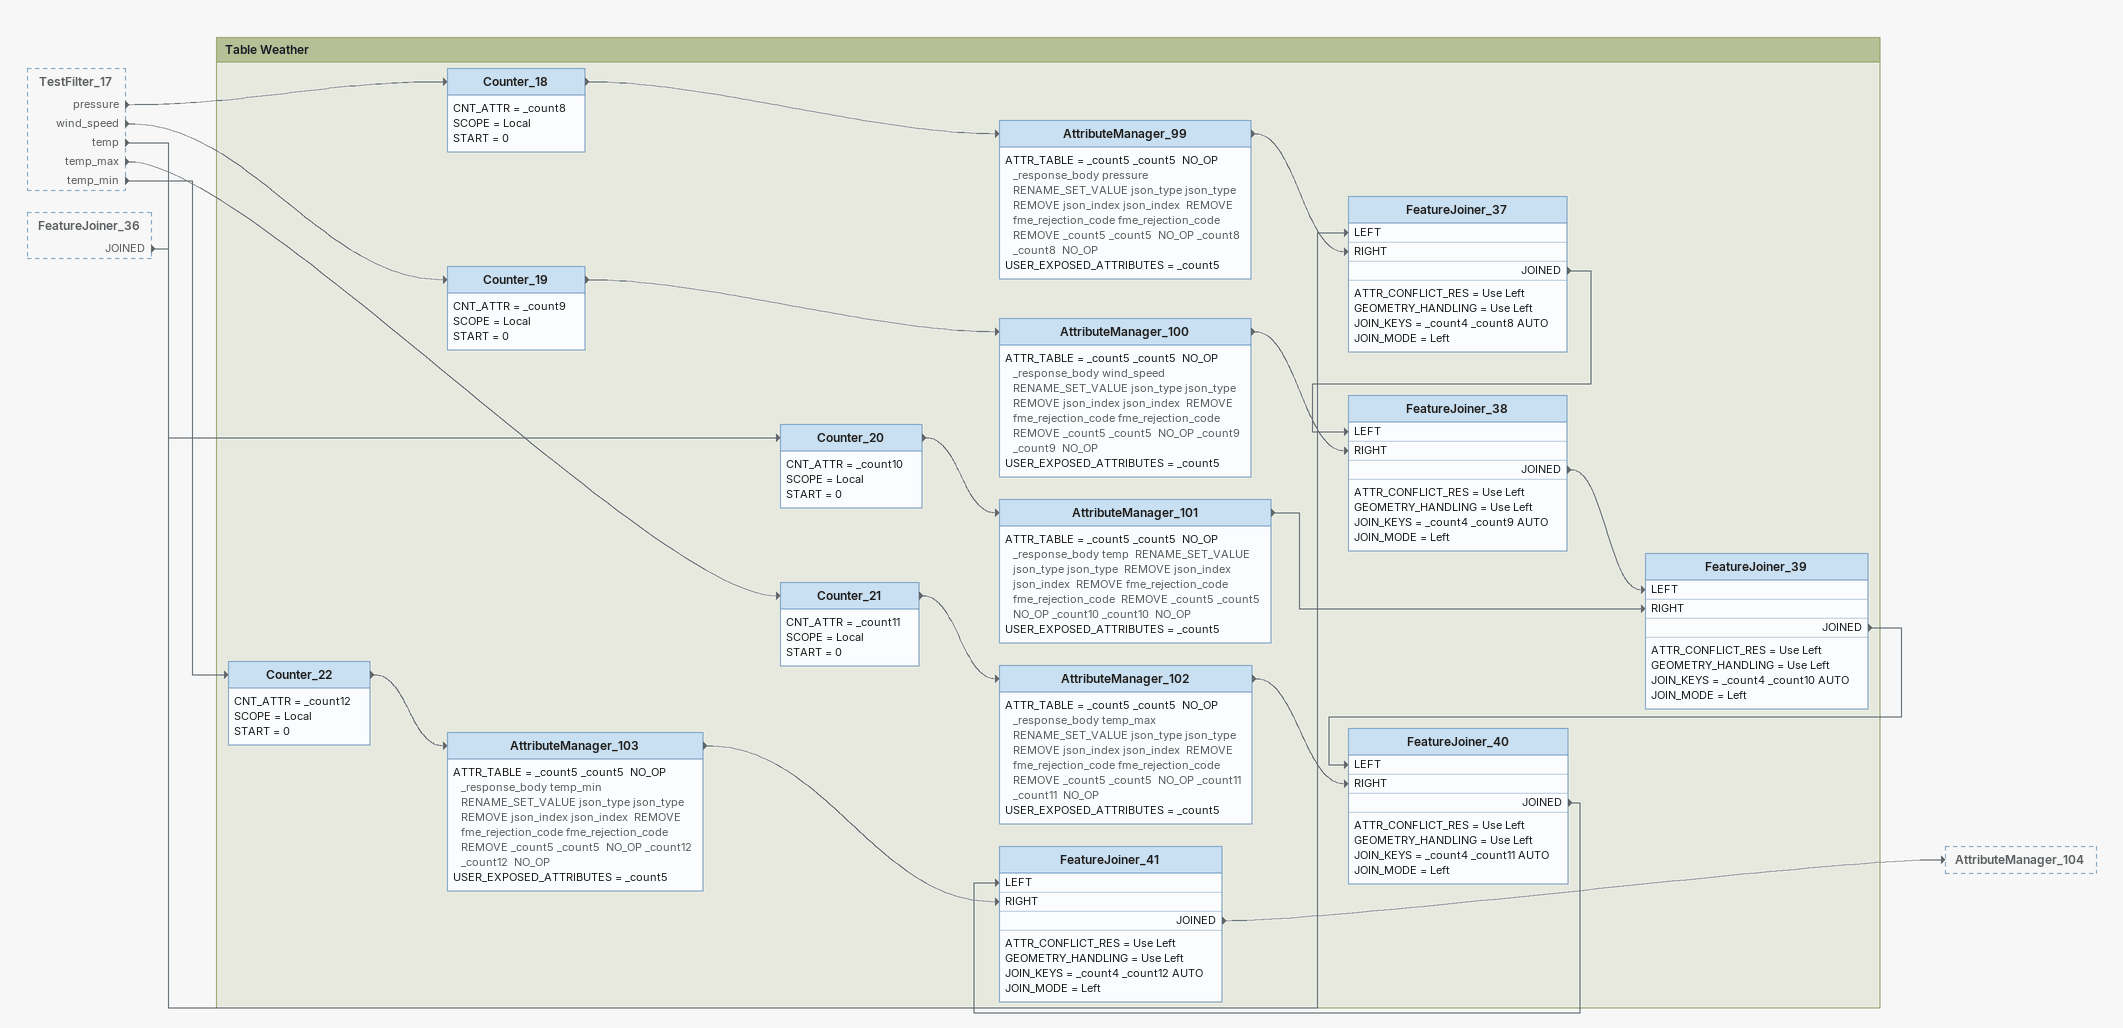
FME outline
TestFilter_17 [outside]
    pressure -> Counter_18
    wind_speed -> Counter_19
    temp -> Counter_20
    temp_max -> Counter_21
    temp_min -> Counter_22
FeatureJoiner_36 [outside]
    JOINED -> FeatureJoiner_37 [LEFT]

Bookmark: Table Weather
Counter_18
    CNT_ATTR = _count8
    SCOPE = Local
    START = 0
    -> AttributeManager_99
AttributeManager_99
    ATTR_TABLE = _count5 _count5  NO_OP _response_body pressure  RENAME_SET_VALUE json_type json_type  REMOVE json_index json_index  REMOVE fme_rejection_code fme_rejection_code  REMOVE _count5 _count5  NO_OP _count8 _count8  NO_OP
    USER_EXPOSED_ATTRIBUTES = _count5
    -> FeatureJoiner_37 [RIGHT]
FeatureJoiner_37
    ATTR_CONFLICT_RES = Use Left
    GEOMETRY_HANDLING = Use Left
    JOIN_KEYS = _count4 _count8 AUTO
    JOIN_MODE = Left
    JOINED -> FeatureJoiner_38 [LEFT]
Counter_19
    CNT_ATTR = _count9
    SCOPE = Local
    START = 0
    -> AttributeManager_100
AttributeManager_100
    ATTR_TABLE = _count5 _count5  NO_OP _response_body wind_speed  RENAME_SET_VALUE json_type json_type  REMOVE json_index json_index  REMOVE fme_rejection_code fme_rejection_code  REMOVE _count5 _count5  NO_OP _count9 _count9  NO_OP
    USER_EXPOSED_ATTRIBUTES = _count5
    -> FeatureJoiner_38 [RIGHT]
FeatureJoiner_38
    ATTR_CONFLICT_RES = Use Left
    GEOMETRY_HANDLING = Use Left
    JOIN_KEYS = _count4 _count9 AUTO
    JOIN_MODE = Left
    JOINED -> FeatureJoiner_39 [LEFT]
Counter_20
    CNT_ATTR = _count10
    SCOPE = Local
    START = 0
    -> AttributeManager_101
AttributeManager_101
    ATTR_TABLE = _count5 _count5  NO_OP _response_body temp  RENAME_SET_VALUE json_type json_type  REMOVE json_index json_index  REMOVE fme_rejection_code fme_rejection_code  REMOVE _count5 _count5  NO_OP _count10 _count10  NO_OP
    USER_EXPOSED_ATTRIBUTES = _count5
    -> FeatureJoiner_39 [RIGHT]
FeatureJoiner_39
    ATTR_CONFLICT_RES = Use Left
    GEOMETRY_HANDLING = Use Left
    JOIN_KEYS = _count4 _count10 AUTO
    JOIN_MODE = Left
    JOINED -> FeatureJoiner_40 [LEFT]
Counter_21
    CNT_ATTR = _count11
    SCOPE = Local
    START = 0
    -> AttributeManager_102
AttributeManager_102
    ATTR_TABLE = _count5 _count5  NO_OP _response_body temp_max  RENAME_SET_VALUE json_type json_type  REMOVE json_index json_index  REMOVE fme_rejection_code fme_rejection_code  REMOVE _count5 _count5  NO_OP _count11 _count11  NO_OP
    USER_EXPOSED_ATTRIBUTES = _count5
    -> FeatureJoiner_40 [RIGHT]
FeatureJoiner_40
    ATTR_CONFLICT_RES = Use Left
    GEOMETRY_HANDLING = Use Left
    JOIN_KEYS = _count4 _count11 AUTO
    JOIN_MODE = Left
    JOINED -> FeatureJoiner_41 [LEFT]
Counter_22
    CNT_ATTR = _count12
    SCOPE = Local
    START = 0
    -> AttributeManager_103
AttributeManager_103
    ATTR_TABLE = _count5 _count5  NO_OP _response_body temp_min  RENAME_SET_VALUE json_type json_type  REMOVE json_index json_index  REMOVE fme_rejection_code fme_rejection_code  REMOVE _count5 _count5  NO_OP _count12 _count12  NO_OP
    USER_EXPOSED_ATTRIBUTES = _count5
    -> FeatureJoiner_41 [RIGHT]
FeatureJoiner_41
    ATTR_CONFLICT_RES = Use Left
    GEOMETRY_HANDLING = Use Left
    JOIN_KEYS = _count4 _count12 AUTO
    JOIN_MODE = Left
    JOINED -> AttributeManager_104
